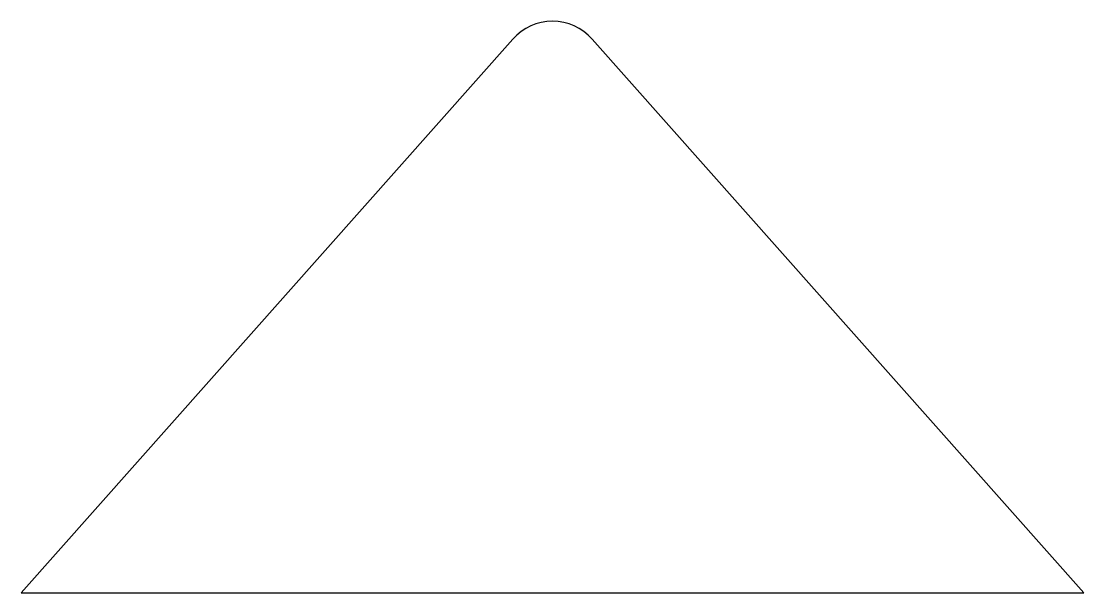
# Model space of a CAD drawing. Header units: millimetres. Extents: x -40 to 40, y 0 to 43.
import ezdxf

# ---------------------------------------------------------------- set-up
doc = ezdxf.new("R2010")
doc.units = ezdxf.units.MM

msp = doc.modelspace()

# ---------------------------------------------------------------- linework, layer by layer
msp.add_lwpolyline([(2.99, 41.637, 0.449066), (-2.99, 41.637), (-40, 0), (40, 0)], format="xyb", close=True)

doc.saveas('drawing.dxf')
